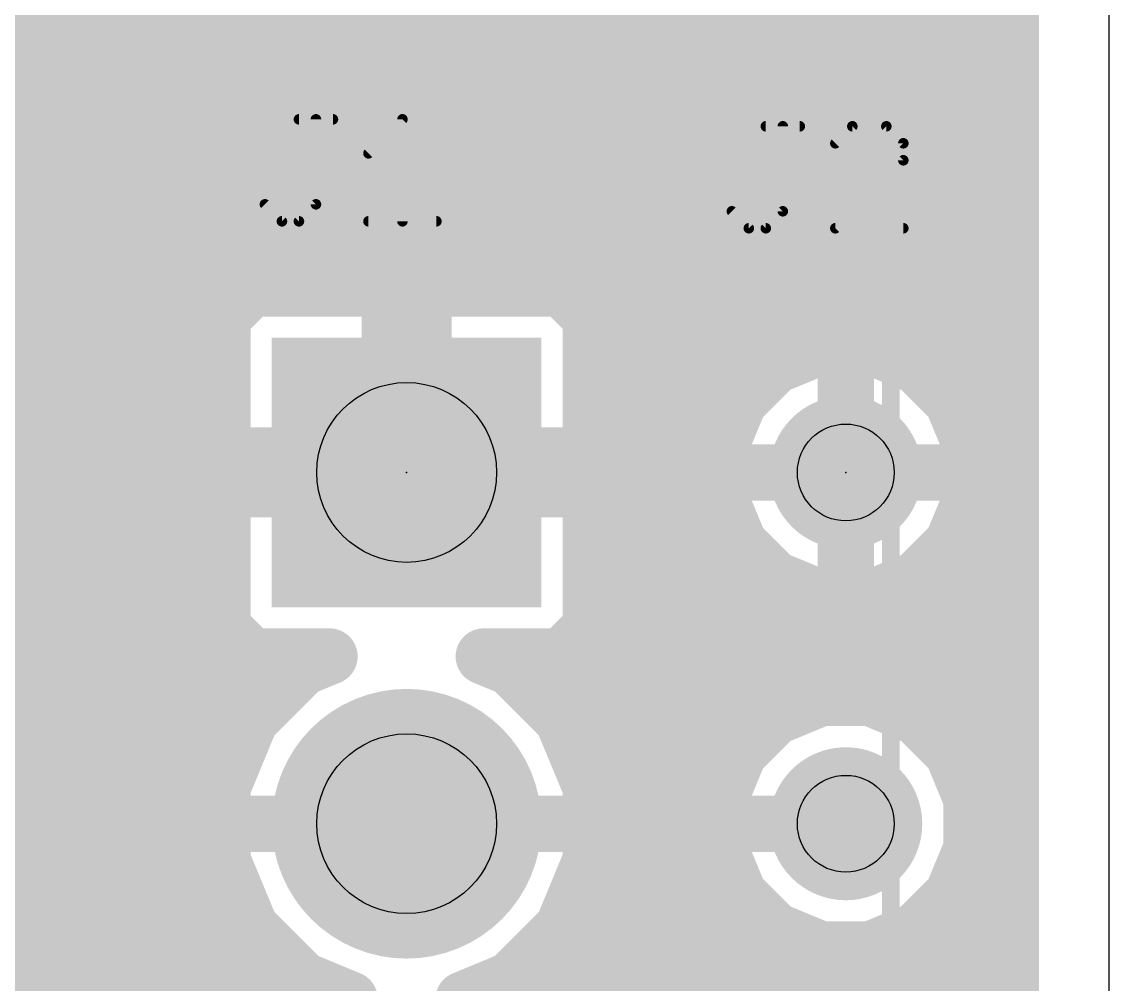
# Model space of a CAD drawing. Extents: x 0 to 1.9, y 0 to 1.15.
# Drawn here: x 1.5904 to 1.9, y 0.6043 to 0.8783 of the extents above; entities that cross this region are included whole.
import ezdxf

# ---------------------------------------------------------------- set-up
doc = ezdxf.new("R2010")
doc.units = 0
for name, color, linetype in [('1', 22, 'CONTINUOUS'), ('16', 175, 'CONTINUOUS'), ('17', 82, 'CONTINUOUS'), ('20', 7, 'CONTINUOUS'), ('21', 253, 'CONTINUOUS'), ('23', 7, 'CONTINUOUS'), ('25', 253, 'CONTINUOUS'), ('44', 253, 'CONTINUOUS')]:
    doc.layers.add(name, color=color, linetype=linetype)

# ---------------------------------------------------------------- blocks, each defined once
blk = doc.blocks.new('SQUAREP')
blk.add_solid([(-0.5, -0.5), (0.5, -0.5), (-0.5, 0.5), (0.5, 0.5)])
blk = doc.blocks.new('ROUNDP')
at = {"const_width": 0.5}
blk.add_lwpolyline([(0, -0.25, 1), (0, 0.25, 1), (0, -0.25)], format="xyb", dxfattribs=at)

msp = doc.modelspace()

# ---------------------------------------------------------------- linework, layer by layer
at = {"layer": '1', "const_width": 0.016}
for points in [[(1.872, 1.122), (1.872, 0.028)], [(1.505992, 0.88), (1.872, 0.88)], [(1.504893, 0.864), (1.872, 0.864)], [(1.409598, 0.848), (1.872, 0.848)], [(1.536097, 0.832), (1.872, 0.832)], [(1.554969, 0.816), (1.872, 0.816)], [(1.659244, 0.806386), (1.654666, 0.805159)], [(1.695204, 0.806386), (1.659244, 0.806386)], [(1.695204, 0.754796), (1.695204, 0.806386)], [(1.704795, 0.806386), (1.704795, 0.754796)], [(1.740756, 0.806386), (1.704795, 0.806386)], [(1.745334, 0.805159), (1.740756, 0.806386)], [(1.654666, 0.805159), (1.650562, 0.802789)], [(1.749438, 0.802789), (1.745334, 0.805159)], [(1.558811, 0.8), (1.647773, 0.8)], [(1.650562, 0.802789), (1.647211, 0.799438)], [(1.695204, 0.8), (1.704795, 0.8)], [(1.752789, 0.799438), (1.749438, 0.802789)], [(1.752227, 0.8), (1.872, 0.8)], [(1.647211, 0.799438), (1.644841, 0.795334)], [(1.755159, 0.795334), (1.752789, 0.799438)], [(1.644841, 0.795334), (1.643614, 0.790756)], [(1.756386, 0.790756), (1.755159, 0.795334)], [(1.643614, 0.790756), (1.643614, 0.754795)], [(1.756386, 0.754795), (1.756386, 0.790756)], [(1.813397, 0.788251), (1.806157, 0.785252)], [(1.821082, 0.789779), (1.813397, 0.788251)], [(1.824999, 0.789779), (1.821082, 0.789779)], [(1.824999, 0.750001), (1.824999, 0.789779)], [(1.825, 0.789779), (1.825, 0.750001)], [(1.828918, 0.789779), (1.825, 0.789779)], [(1.836603, 0.788251), (1.828918, 0.789779)], [(1.843843, 0.785252), (1.836603, 0.788251)], [(1.806157, 0.785252), (1.799642, 0.780899)], [(1.850358, 0.780899), (1.843843, 0.785252)], [(1.554969, 0.784), (1.643614, 0.784)], [(1.695204, 0.784), (1.704795, 0.784)], [(1.756386, 0.784), (1.804283, 0.784)], [(1.824999, 0.784), (1.825, 0.784)], [(1.845717, 0.784), (1.872, 0.784)], [(1.799642, 0.780899), (1.794101, 0.775358)], [(1.855899, 0.775358), (1.850358, 0.780899)], [(1.794101, 0.775358), (1.789748, 0.768843)], [(1.860252, 0.768843), (1.855899, 0.775358)], [(1.536098, 0.768), (1.643614, 0.768)], [(1.695204, 0.768), (1.704795, 0.768)], [(1.756386, 0.768), (1.789399, 0.768)], [(1.789748, 0.768843), (1.786749, 0.761603)], [(1.824999, 0.768), (1.825, 0.768)], [(1.863251, 0.761603), (1.860252, 0.768843)], [(1.860601, 0.768), (1.872, 0.768)], [(1.786749, 0.761603), (1.78522, 0.753918)], [(1.864779, 0.753918), (1.863251, 0.761603)], [(1.643614, 0.754795), (1.695204, 0.754795)], [(1.704795, 0.754796), (1.695204, 0.754796)], [(1.695204, 0.754795), (1.695204, 0.745204)], [(1.704796, 0.745204), (1.704796, 0.754795)], [(1.704796, 0.754795), (1.756386, 0.754795)], [(1.78522, 0.753918), (1.78522, 0.75)], [(1.864779, 0.75), (1.864779, 0.753918)], [(1.397, 0.752), (1.695204, 0.752)], [(1.704796, 0.752), (1.78522, 0.752)], [(1.824999, 0.752), (1.825, 0.752)], [(1.864779, 0.752), (1.872, 0.752)], [(1.78522, 0.75), (1.824999, 0.75)], [(1.824999, 0.749999), (1.78522, 0.749999)], [(1.78522, 0.749999), (1.78522, 0.746082)], [(1.825, 0.750001), (1.824999, 0.750001)], [(1.824999, 0.75), (1.824999, 0.749999)], [(1.824999, 0.71022), (1.824999, 0.749999)], [(1.824999, 0.749999), (1.825, 0.749999)], [(1.825, 0.749999), (1.825, 0.71022)], [(1.825001, 0.749999), (1.825001, 0.75)], [(1.825001, 0.75), (1.864779, 0.75)], [(1.864779, 0.749999), (1.825001, 0.749999)], [(1.864779, 0.746082), (1.864779, 0.749999)], [(1.695204, 0.745204), (1.643614, 0.745204)], [(1.643614, 0.745204), (1.643614, 0.709244)], [(1.756386, 0.745204), (1.704796, 0.745204)], [(1.756386, 0.709244), (1.756386, 0.745204)], [(1.78522, 0.746082), (1.786749, 0.738397)], [(1.863251, 0.738397), (1.864779, 0.746082)], [(1.786749, 0.738397), (1.789748, 0.731157)], [(1.860252, 0.731157), (1.863251, 0.738397)], [(1.397, 0.736), (1.643614, 0.736)], [(1.756386, 0.736), (1.787742, 0.736)], [(1.824999, 0.736), (1.825, 0.736)], [(1.862258, 0.736), (1.872, 0.736)], [(1.789748, 0.731157), (1.794101, 0.724642)], [(1.855899, 0.724642), (1.860252, 0.731157)], [(1.794101, 0.724642), (1.799642, 0.719101)], [(1.850358, 0.719101), (1.855899, 0.724642)], [(1.397, 0.72), (1.643614, 0.72)], [(1.756386, 0.72), (1.798743, 0.72)], [(1.824999, 0.72), (1.825, 0.72)], [(1.851257, 0.72), (1.872, 0.72)], [(1.799642, 0.719101), (1.806157, 0.714748)], [(1.843843, 0.714748), (1.850358, 0.719101)], [(1.806157, 0.714748), (1.813397, 0.711749)], [(1.836603, 0.711749), (1.843843, 0.714748)], [(1.813397, 0.711749), (1.821082, 0.71022)], [(1.821082, 0.71022), (1.824999, 0.71022)], [(1.825, 0.71022), (1.828918, 0.71022)], [(1.828918, 0.71022), (1.836603, 0.711749)], [(1.643614, 0.709244), (1.644841, 0.704666)], [(1.755159, 0.704666), (1.756386, 0.709244)], [(1.397, 0.704), (1.645225, 0.704)], [(1.644841, 0.704666), (1.647211, 0.700562)], [(1.752789, 0.700562), (1.755159, 0.704666)], [(1.754774, 0.704), (1.872, 0.704)], [(1.647211, 0.700562), (1.650562, 0.697211)], [(1.749438, 0.697211), (1.752789, 0.700562)], [(1.650562, 0.697211), (1.654666, 0.694841)], [(1.654666, 0.694841), (1.659244, 0.693614)], [(1.740756, 0.693614), (1.745334, 0.694841)], [(1.745334, 0.694841), (1.749438, 0.697211)], [(1.66953, 0.693614), (1.655589, 0.679674)], [(1.659244, 0.693614), (1.66953, 0.693614)], [(1.74441, 0.679674), (1.73047, 0.693614)], [(1.73047, 0.693614), (1.740756, 0.693614)], [(1.472316, 0.688), (1.663915, 0.688)], [(1.736085, 0.688), (1.872, 0.688)], [(1.817883, 0.685779), (1.804733, 0.680332)], [(1.832117, 0.685779), (1.817883, 0.685779)], [(1.845267, 0.680332), (1.832117, 0.685779)], [(1.655589, 0.679674), (1.647614, 0.66042)], [(1.752386, 0.66042), (1.74441, 0.679674)], [(1.804733, 0.680332), (1.794668, 0.670267)], [(1.855332, 0.670267), (1.845267, 0.680332)], [(1.482662, 0.672), (1.652411, 0.672)], [(1.747589, 0.672), (1.7964, 0.672)], [(1.794668, 0.670267), (1.78922, 0.657117)], [(1.8536, 0.672), (1.872, 0.672)], [(1.860779, 0.657117), (1.855332, 0.670267)], [(1.647614, 0.66042), (1.647614, 0.63958)], [(1.752386, 0.63958), (1.752386, 0.66042)], [(1.483811, 0.656), (1.647614, 0.656)], [(1.752386, 0.656), (1.78922, 0.656)], [(1.78922, 0.657117), (1.78922, 0.642883)], [(1.860779, 0.642883), (1.860779, 0.657117)], [(1.860779, 0.656), (1.872, 0.656)], [(1.78922, 0.642883), (1.794668, 0.629733)], [(1.855332, 0.629733), (1.860779, 0.642883)], [(1.475316, 0.64), (1.647614, 0.64)], [(1.647614, 0.63958), (1.655589, 0.620326)], [(1.74441, 0.620326), (1.752386, 0.63958)], [(1.752386, 0.64), (1.790414, 0.64)], [(1.859585, 0.64), (1.872, 0.64)], [(1.794668, 0.629733), (1.804733, 0.619668)], [(1.845267, 0.619668), (1.855332, 0.629733)], [(1.488319, 0.624), (1.654067, 0.624)], [(1.745932, 0.624), (1.8004, 0.624)], [(1.8496, 0.624), (1.872, 0.624)], [(1.655589, 0.620326), (1.670326, 0.605589)], [(1.729674, 0.605589), (1.74441, 0.620326)], [(1.804733, 0.619668), (1.817883, 0.61422)], [(1.832117, 0.61422), (1.845267, 0.619668)], [(1.817883, 0.61422), (1.832117, 0.61422)], [(1.493527, 0.608), (1.667915, 0.608)], [(1.670326, 0.605589), (1.68382, 0.6)], [(1.71618, 0.6), (1.729674, 0.605589)], [(1.732085, 0.608), (1.872, 0.608)], [(1.68382, 0.6), (1.670326, 0.59441)], [(1.729674, 0.59441), (1.71618, 0.6)]]:
    msp.add_lwpolyline(points, dxfattribs=at)
at = {"layer": '1', "const_width": 0.008}
for points in [[(1.872, 0.876, 1), (1.872, 0.884)], [(1.872, 0.86, 1), (1.872, 0.868)], [(1.872, 0.844, 1), (1.872, 0.852)], [(1.872, 0.828, 1), (1.872, 0.836)], [(1.872, 0.812, 1), (1.872, 0.82)], [(1.659244, 0.810386, 1), (1.659244, 0.802386)], [(1.66028, 0.802522, 1), (1.658209, 0.810249)], [(1.699204, 0.806386, 1), (1.691204, 0.806386)], [(1.695204, 0.802386, 1), (1.695204, 0.810386)], [(1.708795, 0.806386, 1), (1.700795, 0.806386)], [(1.704795, 0.810386, 1), (1.704795, 0.802386)], [(1.741791, 0.810249, 1), (1.73972, 0.802522)], [(1.740756, 0.802386, 1), (1.740756, 0.810386)], [(1.653631, 0.809023, 1), (1.655702, 0.801295)], [(1.656666, 0.801695, 1), (1.652666, 0.808623)], [(1.747334, 0.808623, 1), (1.743334, 0.801695)], [(1.744298, 0.801295, 1), (1.746369, 0.809023)], [(1.648562, 0.806253, 1), (1.652562, 0.799325)], [(1.65339, 0.799961, 1), (1.647733, 0.805618)], [(1.647773, 0.796, 1), (1.647773, 0.804)], [(1.695204, 0.804, 1), (1.695204, 0.796)], [(1.704795, 0.796, 1), (1.704795, 0.804)], [(1.752266, 0.805618, 1), (1.74661, 0.799961)], [(1.747438, 0.799325, 1), (1.751438, 0.806253)], [(1.752227, 0.804, 1), (1.752227, 0.796)], [(1.872, 0.796, 1), (1.872, 0.804)], [(1.644382, 0.802266, 1), (1.650039, 0.79661)], [(1.650675, 0.797438, 1), (1.643746, 0.801438)], [(1.756253, 0.801438, 1), (1.749325, 0.797438)], [(1.749961, 0.79661, 1), (1.755618, 0.802266)], [(1.648705, 0.794298, 1), (1.640977, 0.796369)], [(1.759023, 0.796369, 1), (1.751295, 0.794298)], [(1.647614, 0.790756, 1), (1.639614, 0.790756)], [(1.641377, 0.797334, 1), (1.648305, 0.793334)], [(1.751695, 0.793334, 1), (1.758623, 0.797334)], [(1.760386, 0.790756, 1), (1.752386, 0.790756)], [(1.63975, 0.791791, 1), (1.647478, 0.78972)], [(1.752522, 0.78972, 1), (1.760249, 0.791791)], [(1.812616, 0.792174, 1), (1.814177, 0.784328)], [(1.814927, 0.784555, 1), (1.811866, 0.791946)], [(1.821082, 0.793779, 1), (1.821082, 0.785779)], [(1.821862, 0.785856, 1), (1.820302, 0.793703)], [(1.828999, 0.789779, 1), (1.820999, 0.789779)], [(1.829, 0.789779, 1), (1.821, 0.789779)], [(1.825, 0.793779, 1), (1.825, 0.785779)], [(1.829698, 0.793703, 1), (1.828138, 0.785856)], [(1.824999, 0.785779, 1), (1.824999, 0.793779)], [(1.828918, 0.785779, 1), (1.828918, 0.793779)], [(1.838134, 0.791946, 1), (1.835072, 0.784555)], [(1.835823, 0.784328, 1), (1.837384, 0.792174)], [(1.804627, 0.788948, 1), (1.807688, 0.781557)], [(1.80838, 0.781926, 1), (1.803935, 0.788578)], [(1.846065, 0.788578, 1), (1.84162, 0.781926)], [(1.842312, 0.781557, 1), (1.845373, 0.788948)], [(1.643614, 0.78, 1), (1.643614, 0.788)], [(1.695204, 0.788, 1), (1.695204, 0.78)], [(1.704795, 0.78, 1), (1.704795, 0.788)], [(1.756386, 0.788, 1), (1.756386, 0.78)], [(1.804283, 0.78, 1), (1.804283, 0.788)], [(1.824999, 0.788, 1), (1.824999, 0.78)], [(1.825, 0.78, 1), (1.825, 0.788)], [(1.845717, 0.788, 1), (1.845717, 0.78)], [(1.872, 0.78, 1), (1.872, 0.788)], [(1.79742, 0.784224, 1), (1.801864, 0.777573)], [(1.80247, 0.77807, 1), (1.796814, 0.783727)], [(1.853186, 0.783727, 1), (1.847529, 0.77807)], [(1.848136, 0.777573, 1), (1.85258, 0.784224)], [(1.797427, 0.773136, 1), (1.790775, 0.77758)], [(1.859224, 0.77758, 1), (1.852573, 0.773136)], [(1.791273, 0.778186, 1), (1.79693, 0.772529)], [(1.85307, 0.772529, 1), (1.858727, 0.778186)], [(1.643614, 0.764, 1), (1.643614, 0.772)], [(1.695204, 0.772, 1), (1.695204, 0.764)], [(1.704795, 0.764, 1), (1.704795, 0.772)], [(1.756386, 0.772, 1), (1.756386, 0.764)], [(1.786422, 0.771065, 1), (1.793074, 0.76662)], [(1.793443, 0.767312, 1), (1.786052, 0.770373)], [(1.789399, 0.764, 1), (1.789399, 0.772)], [(1.824999, 0.772, 1), (1.824999, 0.764)], [(1.825, 0.764, 1), (1.825, 0.772)], [(1.863948, 0.770373, 1), (1.856557, 0.767312)], [(1.860601, 0.772, 1), (1.860601, 0.764)], [(1.856926, 0.76662, 1), (1.863578, 0.771065)], [(1.872, 0.764, 1), (1.872, 0.772)], [(1.790672, 0.760823, 1), (1.782826, 0.762384)], [(1.867174, 0.762384, 1), (1.859328, 0.760823)], [(1.783054, 0.763134, 1), (1.790445, 0.760072)], [(1.859555, 0.760072, 1), (1.866946, 0.763134)], [(1.643614, 0.758795, 1), (1.643614, 0.750795)], [(1.695204, 0.758796, 1), (1.695204, 0.750796)], [(1.699204, 0.754795, 1), (1.691204, 0.754795)], [(1.695204, 0.750795, 1), (1.695204, 0.758795)], [(1.708796, 0.754795, 1), (1.700796, 0.754795)], [(1.704796, 0.758795, 1), (1.704796, 0.750795)], [(1.704795, 0.750796, 1), (1.704795, 0.758796)], [(1.756386, 0.750795, 1), (1.756386, 0.758795)], [(1.78922, 0.753918, 1), (1.78122, 0.753918)], [(1.868779, 0.753918, 1), (1.860779, 0.753918)], [(1.639614, 0.754795, 1), (1.647614, 0.754795)], [(1.691204, 0.754796, 1), (1.699204, 0.754796)], [(1.695204, 0.748, 1), (1.695204, 0.756)], [(1.700795, 0.754796, 1), (1.708795, 0.754796)], [(1.704796, 0.756, 1), (1.704796, 0.748)], [(1.752386, 0.754795, 1), (1.760386, 0.754795)], [(1.781297, 0.754698, 1), (1.789144, 0.753138)], [(1.78522, 0.748, 1), (1.78522, 0.756)], [(1.824999, 0.756, 1), (1.824999, 0.748)], [(1.825, 0.748, 1), (1.825, 0.756)], [(1.864779, 0.756, 1), (1.864779, 0.748)], [(1.860856, 0.753138, 1), (1.868703, 0.754698)], [(1.872, 0.748, 1), (1.872, 0.756)], [(1.78522, 0.754, 1), (1.78522, 0.746)], [(1.78522, 0.753999, 1), (1.78522, 0.745999)], [(1.78922, 0.749999, 1), (1.78122, 0.749999)], [(1.824999, 0.754001, 1), (1.824999, 0.746001)], [(1.828999, 0.75, 1), (1.820999, 0.75)], [(1.828999, 0.749999, 1), (1.820999, 0.749999)], [(1.824999, 0.753999, 1), (1.824999, 0.745999)], [(1.829, 0.749999, 1), (1.821, 0.749999)], [(1.829001, 0.75, 1), (1.821001, 0.75)], [(1.825001, 0.754, 1), (1.825001, 0.746)], [(1.825001, 0.753999, 1), (1.825001, 0.745999)], [(1.824999, 0.746, 1), (1.824999, 0.754)], [(1.824999, 0.745999, 1), (1.824999, 0.753999)], [(1.825, 0.746001, 1), (1.825, 0.754001)], [(1.825, 0.745999, 1), (1.825, 0.753999)], [(1.868779, 0.749999, 1), (1.860779, 0.749999)], [(1.864779, 0.746, 1), (1.864779, 0.754)], [(1.864779, 0.745999, 1), (1.864779, 0.753999)], [(1.643614, 0.749204, 1), (1.643614, 0.741204)], [(1.647614, 0.745204, 1), (1.639614, 0.745204)], [(1.695204, 0.741204, 1), (1.695204, 0.749204)], [(1.704796, 0.749204, 1), (1.704796, 0.741204)], [(1.760386, 0.745204, 1), (1.752386, 0.745204)], [(1.756386, 0.741204, 1), (1.756386, 0.749204)], [(1.789144, 0.746862, 1), (1.781297, 0.745302)], [(1.78122, 0.75, 1), (1.78922, 0.75)], [(1.820999, 0.750001, 1), (1.828999, 0.750001)], [(1.820999, 0.749999, 1), (1.828999, 0.749999)], [(1.821, 0.750001, 1), (1.829, 0.750001)], [(1.821001, 0.749999, 1), (1.829001, 0.749999)], [(1.860779, 0.75, 1), (1.868779, 0.75)], [(1.868703, 0.745302, 1), (1.860856, 0.746862)], [(1.691204, 0.745204, 1), (1.699204, 0.745204)], [(1.700796, 0.745204, 1), (1.708796, 0.745204)], [(1.78122, 0.746082, 1), (1.78922, 0.746082)], [(1.860779, 0.746082, 1), (1.868779, 0.746082)], [(1.790445, 0.739927, 1), (1.783054, 0.736866)], [(1.866946, 0.736866, 1), (1.859555, 0.739927)], [(1.643614, 0.732, 1), (1.643614, 0.74)], [(1.756386, 0.74, 1), (1.756386, 0.732)], [(1.782826, 0.737616, 1), (1.790672, 0.739177)], [(1.787742, 0.732, 1), (1.787742, 0.74)], [(1.824999, 0.74, 1), (1.824999, 0.732)], [(1.825, 0.732, 1), (1.825, 0.74)], [(1.862258, 0.74, 1), (1.862258, 0.732)], [(1.859328, 0.739177, 1), (1.867174, 0.737616)], [(1.872, 0.732, 1), (1.872, 0.74)], [(1.793074, 0.73338, 1), (1.786422, 0.728935)], [(1.863578, 0.728935, 1), (1.856926, 0.73338)], [(1.786052, 0.729627, 1), (1.793443, 0.732688)], [(1.856557, 0.732688, 1), (1.863948, 0.729627)], [(1.79693, 0.72747, 1), (1.791273, 0.721814)], [(1.790775, 0.72242, 1), (1.797427, 0.726864)], [(1.852573, 0.726864, 1), (1.859224, 0.72242)], [(1.858727, 0.721814, 1), (1.85307, 0.72747)], [(1.643614, 0.716, 1), (1.643614, 0.724)], [(1.756386, 0.724, 1), (1.756386, 0.716)], [(1.798743, 0.716, 1), (1.798743, 0.724)], [(1.824999, 0.724, 1), (1.824999, 0.716)], [(1.825, 0.716, 1), (1.825, 0.724)], [(1.851257, 0.724, 1), (1.851257, 0.716)], [(1.872, 0.716, 1), (1.872, 0.724)], [(1.801864, 0.722427, 1), (1.79742, 0.715775)], [(1.796814, 0.716273, 1), (1.80247, 0.72193)], [(1.847529, 0.72193, 1), (1.853186, 0.716273)], [(1.85258, 0.715775, 1), (1.848136, 0.722427)], [(1.807688, 0.718443, 1), (1.804627, 0.711052)], [(1.803935, 0.711422, 1), (1.80838, 0.718074)], [(1.84162, 0.718074, 1), (1.846065, 0.711422)], [(1.845373, 0.711052, 1), (1.842312, 0.718443)], [(1.814177, 0.715672, 1), (1.812616, 0.707826)], [(1.811866, 0.708054, 1), (1.814927, 0.715445)], [(1.821082, 0.71422, 1), (1.821082, 0.70622)], [(1.825, 0.71422, 1), (1.825, 0.70622)], [(1.824999, 0.70622, 1), (1.824999, 0.71422)], [(1.828918, 0.70622, 1), (1.828918, 0.71422)], [(1.835072, 0.715445, 1), (1.838134, 0.708054)], [(1.837384, 0.707826, 1), (1.835823, 0.715672)], [(1.647478, 0.71028, 1), (1.63975, 0.708209)], [(1.760249, 0.708209, 1), (1.752522, 0.71028)], [(1.820302, 0.706297, 1), (1.821862, 0.714144)], [(1.828138, 0.714144, 1), (1.829698, 0.706297)], [(1.639614, 0.709244, 1), (1.647614, 0.709244)], [(1.648305, 0.706666, 1), (1.641377, 0.702666)], [(1.645225, 0.7, 1), (1.645225, 0.708)], [(1.754774, 0.708, 1), (1.754774, 0.7)], [(1.758623, 0.702666, 1), (1.751695, 0.706666)], [(1.752386, 0.709244, 1), (1.760386, 0.709244)], [(1.820999, 0.71022, 1), (1.828999, 0.71022)], [(1.821, 0.71022, 1), (1.829, 0.71022)], [(1.872, 0.7, 1), (1.872, 0.708)], [(1.640977, 0.703631, 1), (1.648705, 0.705702)], [(1.751295, 0.705702, 1), (1.759023, 0.703631)], [(1.650039, 0.70339, 1), (1.644382, 0.697733)], [(1.643746, 0.698562, 1), (1.650675, 0.702562)], [(1.749325, 0.702562, 1), (1.756253, 0.698562)], [(1.755618, 0.697733, 1), (1.749961, 0.70339)], [(1.652562, 0.700675, 1), (1.648562, 0.693746)], [(1.647733, 0.694382, 1), (1.65339, 0.700039)], [(1.655702, 0.698705, 1), (1.653631, 0.690977)], [(1.746369, 0.690977, 1), (1.744298, 0.698705)], [(1.74661, 0.700039, 1), (1.752266, 0.694382)], [(1.751438, 0.693746, 1), (1.747438, 0.700675)], [(1.652666, 0.691377, 1), (1.656666, 0.698305)], [(1.659244, 0.697614, 1), (1.659244, 0.689614)], [(1.658209, 0.68975, 1), (1.66028, 0.697478)], [(1.672358, 0.690786, 1), (1.666701, 0.696443)], [(1.66953, 0.689614, 1), (1.66953, 0.697614)], [(1.733299, 0.696443, 1), (1.727642, 0.690786)], [(1.73047, 0.697614, 1), (1.73047, 0.689614)], [(1.73972, 0.697478, 1), (1.741791, 0.68975)], [(1.740756, 0.689614, 1), (1.740756, 0.697614)], [(1.743334, 0.698305, 1), (1.747334, 0.691377)], [(1.663915, 0.684, 1), (1.663915, 0.692)], [(1.736085, 0.692, 1), (1.736085, 0.684)], [(1.817883, 0.689779, 1), (1.817883, 0.681779)], [(1.819414, 0.682084, 1), (1.816352, 0.689475)], [(1.833648, 0.689475, 1), (1.830586, 0.682084)], [(1.832117, 0.681779, 1), (1.832117, 0.689779)], [(1.872, 0.684, 1), (1.872, 0.692)], [(1.659285, 0.678143, 1), (1.651894, 0.681205)], [(1.748106, 0.681205, 1), (1.740715, 0.678143)], [(1.803202, 0.684028, 1), (1.806263, 0.676637)], [(1.807561, 0.677504, 1), (1.801904, 0.683161)], [(1.848096, 0.683161, 1), (1.842439, 0.677504)], [(1.843737, 0.676637, 1), (1.846798, 0.684028)], [(1.652761, 0.682503, 1), (1.658418, 0.676846)], [(1.741582, 0.676846, 1), (1.747239, 0.682503)], [(1.652411, 0.668, 1), (1.652411, 0.676)], [(1.747589, 0.676, 1), (1.747589, 0.668)], [(1.798363, 0.668737, 1), (1.790972, 0.671798)], [(1.7964, 0.668, 1), (1.7964, 0.676)], [(1.8536, 0.676, 1), (1.8536, 0.668)], [(1.859028, 0.671798, 1), (1.851637, 0.668737)], [(1.872, 0.668, 1), (1.872, 0.676)], [(1.791839, 0.673096, 1), (1.797496, 0.667439)], [(1.852504, 0.667439, 1), (1.858161, 0.673096)], [(1.651614, 0.66042, 1), (1.643614, 0.66042)], [(1.643919, 0.661951, 1), (1.65131, 0.658889)], [(1.756386, 0.66042, 1), (1.748386, 0.66042)], [(1.74869, 0.658889, 1), (1.756081, 0.661951)], [(1.647614, 0.652, 1), (1.647614, 0.66)], [(1.752386, 0.66, 1), (1.752386, 0.652)], [(1.79322, 0.657117, 1), (1.78522, 0.657117)], [(1.785525, 0.658648, 1), (1.792916, 0.655586)], [(1.78922, 0.652, 1), (1.78922, 0.66)], [(1.864779, 0.657117, 1), (1.856779, 0.657117)], [(1.860779, 0.66, 1), (1.860779, 0.652)], [(1.857084, 0.655586, 1), (1.864475, 0.658648)], [(1.872, 0.652, 1), (1.872, 0.66)], [(1.792916, 0.644414, 1), (1.785525, 0.641352)], [(1.864475, 0.641352, 1), (1.857084, 0.644414)], [(1.65131, 0.64111, 1), (1.643919, 0.638049)], [(1.647614, 0.636, 1), (1.647614, 0.644)], [(1.752386, 0.644, 1), (1.752386, 0.636)], [(1.756081, 0.638049, 1), (1.74869, 0.64111)], [(1.790414, 0.636, 1), (1.790414, 0.644)], [(1.859585, 0.644, 1), (1.859585, 0.636)], [(1.872, 0.636, 1), (1.872, 0.644)], [(1.78522, 0.642883, 1), (1.79322, 0.642883)], [(1.856779, 0.642883, 1), (1.864779, 0.642883)], [(1.643614, 0.63958, 1), (1.651614, 0.63958)], [(1.748386, 0.63958, 1), (1.756386, 0.63958)], [(1.797496, 0.632561, 1), (1.791839, 0.626904)], [(1.858161, 0.626904, 1), (1.852504, 0.632561)], [(1.790972, 0.628202, 1), (1.798363, 0.631263)], [(1.851637, 0.631263, 1), (1.859028, 0.628202)], [(1.654067, 0.62, 1), (1.654067, 0.628)], [(1.745932, 0.628, 1), (1.745932, 0.62)], [(1.8004, 0.62, 1), (1.8004, 0.628)], [(1.8496, 0.628, 1), (1.8496, 0.62)], [(1.872, 0.62, 1), (1.872, 0.628)], [(1.658418, 0.623154, 1), (1.652761, 0.617497)], [(1.651894, 0.618795, 1), (1.659285, 0.621857)], [(1.740715, 0.621857, 1), (1.748106, 0.618795)], [(1.747239, 0.617497, 1), (1.741582, 0.623154)], [(1.806263, 0.623363, 1), (1.803202, 0.615972)], [(1.801904, 0.616839, 1), (1.807561, 0.622496)], [(1.842439, 0.622496, 1), (1.848096, 0.616839)], [(1.846798, 0.615972, 1), (1.843737, 0.623363)], [(1.817883, 0.61822, 1), (1.817883, 0.61022)], [(1.832117, 0.61022, 1), (1.832117, 0.61822)], [(1.816352, 0.610525, 1), (1.819414, 0.617916)], [(1.830586, 0.617916, 1), (1.833648, 0.610525)], [(1.671857, 0.609285, 1), (1.668795, 0.601894)], [(1.667915, 0.604, 1), (1.667915, 0.612)], [(1.732085, 0.612, 1), (1.732085, 0.604)], [(1.731205, 0.601894, 1), (1.728143, 0.609285)], [(1.872, 0.604, 1), (1.872, 0.612)], [(1.667497, 0.602761, 1), (1.673154, 0.608418)], [(1.726846, 0.608418, 1), (1.732503, 0.602761)], [(1.685351, 0.596304, 1), (1.682289, 0.603695)], [(1.682289, 0.596304, 1), (1.685351, 0.603695)], [(1.71771, 0.603695, 1), (1.714649, 0.596304)], [(1.714649, 0.603695, 1), (1.71771, 0.596304)]]:
    msp.add_lwpolyline(points, format="xyb", dxfattribs=at)
at = {"layer": '16', "const_width": 0.016}
for points in [[(1.872, 1.122), (1.872, 0.028)], [(1.622, 0.709113), (1.622, 0.909113)], [(1.6, 0.9), (1.6, 0.7)], [(1.622, 0.88), (1.872, 0.88)], [(1.622, 0.864), (1.872, 0.864)], [(1.622, 0.848), (1.872, 0.848)], [(1.622, 0.832), (1.872, 0.832)], [(1.622, 0.816), (1.872, 0.816)], [(1.622, 0.8), (1.653429, 0.8)], [(1.655815, 0.802386), (1.647614, 0.794185)], [(1.744185, 0.802386), (1.655815, 0.802386)], [(1.752386, 0.794185), (1.744185, 0.802386)], [(1.74657, 0.8), (1.872, 0.8)], [(1.647614, 0.794185), (1.647614, 0.705815)], [(1.752386, 0.705815), (1.752386, 0.794185)], [(1.817883, 0.785779), (1.804733, 0.780332)], [(1.832117, 0.785779), (1.817883, 0.785779)], [(1.845267, 0.780332), (1.832117, 0.785779)], [(1.622, 0.784), (1.647614, 0.784)], [(1.752386, 0.784), (1.813587, 0.784)], [(1.836413, 0.784), (1.872, 0.784)], [(1.804733, 0.780332), (1.794668, 0.770267)], [(1.855332, 0.770267), (1.845267, 0.780332)], [(1.794668, 0.770267), (1.78922, 0.757117)], [(1.860779, 0.757117), (1.855332, 0.770267)], [(1.622, 0.768), (1.647614, 0.768)], [(1.752386, 0.768), (1.793728, 0.768)], [(1.856272, 0.768), (1.872, 0.768)], [(1.78922, 0.757117), (1.78922, 0.742883)], [(1.860779, 0.742883), (1.860779, 0.757117)], [(1.622, 0.752), (1.647614, 0.752)], [(1.752386, 0.752), (1.78922, 0.752)], [(1.860779, 0.752), (1.872, 0.752)], [(1.78922, 0.742883), (1.794668, 0.729733)], [(1.855332, 0.729733), (1.860779, 0.742883)], [(1.622, 0.736), (1.647614, 0.736)], [(1.752386, 0.736), (1.792071, 0.736)], [(1.857928, 0.736), (1.872, 0.736)], [(1.794668, 0.729733), (1.804733, 0.719668)], [(1.845267, 0.719668), (1.855332, 0.729733)], [(1.622, 0.72), (1.647614, 0.72)], [(1.752386, 0.72), (1.8044, 0.72)], [(1.804733, 0.719668), (1.817883, 0.71422)], [(1.832117, 0.71422), (1.845267, 0.719668)], [(1.8456, 0.72), (1.872, 0.72)], [(1.817883, 0.71422), (1.832117, 0.71422)], [(1.654374, 0.676739), (1.622, 0.709113)], [(1.627113, 0.704), (1.649429, 0.704)], [(1.647614, 0.705815), (1.655815, 0.697614)], [(1.744185, 0.697614), (1.752386, 0.705815)], [(1.750571, 0.704), (1.872, 0.704)], [(1.6, 0.7), (1.65, 0.65)], [(1.655815, 0.697614), (1.67806, 0.697614)], [(1.67806, 0.697614), (1.670326, 0.69441)], [(1.729674, 0.69441), (1.721939, 0.697614)], [(1.721939, 0.697614), (1.744185, 0.697614)], [(1.670326, 0.69441), (1.655589, 0.679674)], [(1.74441, 0.679674), (1.729674, 0.69441)], [(1.578, 0.690887), (1.628, 0.640887)], [(1.643113, 0.688), (1.663915, 0.688)], [(1.736085, 0.688), (1.872, 0.688)], [(1.817883, 0.685779), (1.804733, 0.680332)], [(1.832117, 0.685779), (1.817883, 0.685779)], [(1.845267, 0.680332), (1.832117, 0.685779)], [(1.655589, 0.679674), (1.654374, 0.676739)], [(1.747589, 0.672), (1.74441, 0.679674)], [(1.804733, 0.680332), (1.7964, 0.672)], [(1.855332, 0.670267), (1.845267, 0.680332)], [(1.069816, 0.672), (1.596887, 0.672)], [(1.7964, 0.672), (1.747589, 0.672)], [(1.747589, 0.672), (1.7964, 0.672)], [(1.8536, 0.672), (1.872, 0.672)], [(1.860779, 0.657117), (1.855332, 0.670267)], [(0.533811, 0.656), (1.612887, 0.656)], [(1.860779, 0.642883), (1.860779, 0.657117)], [(1.860779, 0.656), (1.872, 0.656)], [(1.65, 0.65), (1.7, 0.65)], [(1.7, 0.65), (1.825, 0.65)], [(1.855332, 0.629733), (1.860779, 0.642883)], [(1.073781, 0.64), (1.628887, 0.64)], [(1.628, 0.640887), (1.640887, 0.628)], [(1.859585, 0.64), (1.872, 0.64)], [(1.845267, 0.619668), (1.855332, 0.629733)], [(1.640887, 0.628), (1.652411, 0.628)], [(1.652411, 0.628), (1.655589, 0.620326)], [(1.74441, 0.620326), (1.747589, 0.628)], [(1.747589, 0.628), (1.7964, 0.628)], [(1.7964, 0.628), (1.804733, 0.619668)], [(1.106461, 0.624), (1.654067, 0.624)], [(1.745932, 0.624), (1.8004, 0.624)], [(1.8496, 0.624), (1.872, 0.624)], [(1.655589, 0.620326), (1.670326, 0.605589)], [(1.729674, 0.605589), (1.74441, 0.620326)], [(1.804733, 0.619668), (1.817883, 0.61422)], [(1.832117, 0.61422), (1.845267, 0.619668)], [(1.817883, 0.61422), (1.832117, 0.61422)], [(1.122461, 0.608), (1.667915, 0.608)], [(1.670326, 0.605589), (1.68382, 0.6)], [(1.71618, 0.6), (1.729674, 0.605589)], [(1.732085, 0.608), (1.872, 0.608)], [(1.68382, 0.6), (1.670326, 0.59441)], [(1.729674, 0.59441), (1.71618, 0.6)]]:
    msp.add_lwpolyline(points, dxfattribs=at)
at = {"layer": '16', "const_width": 0.008}
for points in [[(1.622, 0.884, 1), (1.622, 0.876)], [(1.872, 0.876, 1), (1.872, 0.884)], [(1.622, 0.868, 1), (1.622, 0.86)], [(1.872, 0.86, 1), (1.872, 0.868)], [(1.622, 0.852, 1), (1.622, 0.844)], [(1.872, 0.844, 1), (1.872, 0.852)], [(1.622, 0.836, 1), (1.622, 0.828)], [(1.872, 0.828, 1), (1.872, 0.836)], [(1.622, 0.82, 1), (1.622, 0.812)], [(1.872, 0.812, 1), (1.872, 0.82)], [(1.622, 0.804, 1), (1.622, 0.796)], [(1.655815, 0.806386, 1), (1.655815, 0.798386)], [(1.658644, 0.799557, 1), (1.652987, 0.805214)], [(1.653429, 0.796, 1), (1.653429, 0.804)], [(1.747013, 0.805214, 1), (1.741356, 0.799557)], [(1.74657, 0.804, 1), (1.74657, 0.796)], [(1.744185, 0.798386, 1), (1.744185, 0.806386)], [(1.872, 0.796, 1), (1.872, 0.804)], [(1.651614, 0.794185, 1), (1.643614, 0.794185)], [(1.756386, 0.794185, 1), (1.748386, 0.794185)], [(1.644786, 0.797013, 1), (1.650443, 0.791356)], [(1.749557, 0.791356, 1), (1.755214, 0.797013)], [(1.817883, 0.789779, 1), (1.817883, 0.781779)], [(1.819414, 0.782084, 1), (1.816352, 0.789475)], [(1.833648, 0.789475, 1), (1.830586, 0.782084)], [(1.832117, 0.781779, 1), (1.832117, 0.789779)], [(1.622, 0.788, 1), (1.622, 0.78)], [(1.647614, 0.78, 1), (1.647614, 0.788)], [(1.752386, 0.788, 1), (1.752386, 0.78)], [(1.813587, 0.78, 1), (1.813587, 0.788)], [(1.836413, 0.788, 1), (1.836413, 0.78)], [(1.872, 0.78, 1), (1.872, 0.788)], [(1.803202, 0.784028, 1), (1.806263, 0.776637)], [(1.807561, 0.777504, 1), (1.801904, 0.783161)], [(1.848096, 0.783161, 1), (1.842439, 0.777504)], [(1.843737, 0.776637, 1), (1.846798, 0.784028)], [(1.791839, 0.773096, 1), (1.797496, 0.767439)], [(1.798363, 0.768737, 1), (1.790972, 0.771798)], [(1.859028, 0.771798, 1), (1.851637, 0.768737)], [(1.852504, 0.767439, 1), (1.858161, 0.773096)], [(1.622, 0.772, 1), (1.622, 0.764)], [(1.647614, 0.764, 1), (1.647614, 0.772)], [(1.752386, 0.772, 1), (1.752386, 0.764)], [(1.793728, 0.764, 1), (1.793728, 0.772)], [(1.856272, 0.772, 1), (1.856272, 0.764)], [(1.872, 0.764, 1), (1.872, 0.772)], [(1.79322, 0.757117, 1), (1.78522, 0.757117)], [(1.864779, 0.757117, 1), (1.856779, 0.757117)], [(1.785525, 0.758648, 1), (1.792916, 0.755586)], [(1.857084, 0.755586, 1), (1.864475, 0.758648)], [(1.622, 0.756, 1), (1.622, 0.748)], [(1.647614, 0.748, 1), (1.647614, 0.756)], [(1.752386, 0.756, 1), (1.752386, 0.748)], [(1.78922, 0.748, 1), (1.78922, 0.756)], [(1.860779, 0.756, 1), (1.860779, 0.748)], [(1.872, 0.748, 1), (1.872, 0.756)], [(1.792916, 0.744414, 1), (1.785525, 0.741352)], [(1.864475, 0.741352, 1), (1.857084, 0.744414)], [(1.78522, 0.742883, 1), (1.79322, 0.742883)], [(1.856779, 0.742883, 1), (1.864779, 0.742883)], [(1.622, 0.74, 1), (1.622, 0.732)], [(1.647614, 0.732, 1), (1.647614, 0.74)], [(1.752386, 0.74, 1), (1.752386, 0.732)], [(1.792071, 0.732, 1), (1.792071, 0.74)], [(1.857928, 0.74, 1), (1.857928, 0.732)], [(1.872, 0.732, 1), (1.872, 0.74)], [(1.797496, 0.732561, 1), (1.791839, 0.726904)], [(1.858161, 0.726904, 1), (1.852504, 0.732561)], [(1.790972, 0.728202, 1), (1.798363, 0.731263)], [(1.851637, 0.731263, 1), (1.859028, 0.728202)], [(1.622, 0.724, 1), (1.622, 0.716)], [(1.647614, 0.716, 1), (1.647614, 0.724)], [(1.752386, 0.724, 1), (1.752386, 0.716)], [(1.806263, 0.723363, 1), (1.803202, 0.715972)], [(1.8044, 0.716, 1), (1.8044, 0.724)], [(1.8456, 0.724, 1), (1.8456, 0.716)], [(1.846798, 0.715972, 1), (1.843737, 0.723363)], [(1.872, 0.716, 1), (1.872, 0.724)], [(1.801904, 0.716839, 1), (1.807561, 0.722496)], [(1.842439, 0.722496, 1), (1.848096, 0.716839)], [(1.817883, 0.71822, 1), (1.817883, 0.71022)], [(1.816352, 0.710525, 1), (1.819414, 0.717916)], [(1.830586, 0.717916, 1), (1.833648, 0.710525)], [(1.832117, 0.71022, 1), (1.832117, 0.71822)], [(1.624828, 0.711941, 1), (1.619171, 0.706284)], [(1.618, 0.709113, 1), (1.626, 0.709113)], [(1.627113, 0.708, 1), (1.627113, 0.7)], [(1.650443, 0.708644, 1), (1.644786, 0.702987)], [(1.649429, 0.7, 1), (1.649429, 0.708)], [(1.750571, 0.708, 1), (1.750571, 0.7)], [(1.755214, 0.702987, 1), (1.749557, 0.708644)], [(1.872, 0.7, 1), (1.872, 0.708)], [(1.643614, 0.705815, 1), (1.651614, 0.705815)], [(1.748386, 0.705815, 1), (1.756386, 0.705815)], [(1.602828, 0.702828, 1), (1.597172, 0.697172)], [(1.596, 0.7, 1), (1.604, 0.7)], [(1.655815, 0.701614, 1), (1.655815, 0.693614)], [(1.652987, 0.694786, 1), (1.658644, 0.700443)], [(1.679591, 0.693919, 1), (1.67653, 0.70131)], [(1.67806, 0.693614, 1), (1.67806, 0.701614)], [(1.721939, 0.701614, 1), (1.721939, 0.693614)], [(1.72347, 0.70131, 1), (1.720409, 0.693919)], [(1.741356, 0.700443, 1), (1.747013, 0.694786)], [(1.744185, 0.693614, 1), (1.744185, 0.701614)], [(1.668795, 0.698106, 1), (1.671857, 0.690715)], [(1.673154, 0.691582, 1), (1.667497, 0.697239)], [(1.732503, 0.697239, 1), (1.726846, 0.691582)], [(1.728143, 0.690715, 1), (1.731205, 0.698106)], [(1.643113, 0.692, 1), (1.643113, 0.684)], [(1.663915, 0.684, 1), (1.663915, 0.692)], [(1.736085, 0.692, 1), (1.736085, 0.684)], [(1.817883, 0.689779, 1), (1.817883, 0.681779)], [(1.819414, 0.682084, 1), (1.816352, 0.689475)], [(1.833648, 0.689475, 1), (1.830586, 0.682084)], [(1.832117, 0.681779, 1), (1.832117, 0.689779)], [(1.872, 0.684, 1), (1.872, 0.692)], [(1.659285, 0.678143, 1), (1.651894, 0.681205)], [(1.748106, 0.681205, 1), (1.740715, 0.678143)], [(1.803202, 0.684028, 1), (1.806263, 0.676637)], [(1.807561, 0.677504, 1), (1.801904, 0.683161)], [(1.848096, 0.683161, 1), (1.842439, 0.677504)], [(1.843737, 0.676637, 1), (1.846798, 0.684028)], [(1.652761, 0.682503, 1), (1.658418, 0.676846)], [(1.741582, 0.676846, 1), (1.747239, 0.682503)], [(1.650678, 0.678269, 1), (1.658069, 0.675208)], [(1.651545, 0.67391, 1), (1.657202, 0.679567)], [(1.596887, 0.668, 1), (1.596887, 0.676)], [(1.747589, 0.676, 1), (1.747589, 0.668)], [(1.747589, 0.676, 1), (1.747589, 0.668)], [(1.793572, 0.674828, 1), (1.799229, 0.669171)], [(1.7964, 0.668, 1), (1.7964, 0.676)], [(1.7964, 0.668, 1), (1.7964, 0.676)], [(1.8536, 0.676, 1), (1.8536, 0.668)], [(1.859028, 0.671798, 1), (1.851637, 0.668737)], [(1.872, 0.668, 1), (1.872, 0.676)], [(1.743894, 0.670469, 1), (1.751285, 0.673531)], [(1.852504, 0.667439, 1), (1.858161, 0.673096)], [(1.612887, 0.652, 1), (1.612887, 0.66)], [(1.864779, 0.657117, 1), (1.856779, 0.657117)], [(1.860779, 0.66, 1), (1.860779, 0.652)], [(1.857084, 0.655586, 1), (1.864475, 0.658648)], [(1.872, 0.652, 1), (1.872, 0.66)], [(1.65, 0.654, 1), (1.65, 0.646)], [(1.647172, 0.647172, 1), (1.652828, 0.652828)], [(1.7, 0.654, 1), (1.7, 0.646)], [(1.7, 0.646, 1), (1.7, 0.654)], [(1.825, 0.646, 1), (1.825, 0.654)], [(1.864475, 0.641352, 1), (1.857084, 0.644414)], [(1.630828, 0.643716, 1), (1.625172, 0.638059)], [(1.625172, 0.638059, 1), (1.630828, 0.643716)], [(1.628887, 0.636, 1), (1.628887, 0.644)], [(1.859585, 0.644, 1), (1.859585, 0.636)], [(1.872, 0.636, 1), (1.872, 0.644)], [(1.856779, 0.642883, 1), (1.864779, 0.642883)], [(1.858161, 0.626904, 1), (1.852504, 0.632561)], [(1.640887, 0.632, 1), (1.640887, 0.624)], [(1.638059, 0.625172, 1), (1.643716, 0.630828)], [(1.656106, 0.629531, 1), (1.648715, 0.626469)], [(1.652411, 0.624, 1), (1.652411, 0.632)], [(1.747589, 0.632, 1), (1.747589, 0.624)], [(1.751285, 0.626469, 1), (1.743894, 0.629531)], [(1.799229, 0.630828, 1), (1.793572, 0.625172)], [(1.7964, 0.624, 1), (1.7964, 0.632)], [(1.851637, 0.631263, 1), (1.859028, 0.628202)], [(1.654067, 0.62, 1), (1.654067, 0.628)], [(1.745932, 0.628, 1), (1.745932, 0.62)], [(1.8004, 0.62, 1), (1.8004, 0.628)], [(1.8496, 0.628, 1), (1.8496, 0.62)], [(1.872, 0.62, 1), (1.872, 0.628)], [(1.658418, 0.623154, 1), (1.652761, 0.617497)], [(1.651894, 0.618795, 1), (1.659285, 0.621857)], [(1.740715, 0.621857, 1), (1.748106, 0.618795)], [(1.747239, 0.617497, 1), (1.741582, 0.623154)], [(1.806263, 0.623363, 1), (1.803202, 0.615972)], [(1.801904, 0.616839, 1), (1.807561, 0.622496)], [(1.842439, 0.622496, 1), (1.848096, 0.616839)], [(1.846798, 0.615972, 1), (1.843737, 0.623363)], [(1.817883, 0.61822, 1), (1.817883, 0.61022)], [(1.832117, 0.61022, 1), (1.832117, 0.61822)], [(1.816352, 0.610525, 1), (1.819414, 0.617916)], [(1.830586, 0.617916, 1), (1.833648, 0.610525)], [(1.671856, 0.609285, 1), (1.668795, 0.601894)], [(1.667915, 0.604, 1), (1.667915, 0.612)], [(1.732085, 0.612, 1), (1.732085, 0.604)], [(1.731205, 0.601894, 1), (1.728143, 0.609285)], [(1.872, 0.604, 1), (1.872, 0.612)], [(1.667497, 0.602761, 1), (1.673154, 0.608418)], [(1.726846, 0.608418, 1), (1.732503, 0.602761)], [(1.685351, 0.596304, 1), (1.682289, 0.603696)], [(1.682289, 0.596304, 1), (1.685351, 0.603696)], [(1.71771, 0.603696, 1), (1.714649, 0.596304)], [(1.714649, 0.603696, 1), (1.71771, 0.596304)]]:
    msp.add_lwpolyline(points, format="xyb", dxfattribs=at)
at = {"layer": '20'}
msp.add_line((1.9, 0), (1.9, 1.15), dxfattribs=at)
at = {"layer": '21', "const_width": 0.005}
for points in [[(1.562205, 0.809055), (1.837795, 0.809055)], [(1.837795, 0.809055), (1.837795, 0.375984)], [(1.775, 0.4), (1.775, 0.8)], [(1.775, 0.8), (1.875, 0.8)], [(1.875, 0.8), (1.875, 0.4)]]:
    msp.add_lwpolyline(points, dxfattribs=at)
at = {"layer": '21', "const_width": 0.0025}
for points in [[(1.839045, 0.809055, 1), (1.836545, 0.809055)], [(1.837795, 0.807805, 1), (1.837795, 0.810305)], [(1.77625, 0.8, 1), (1.77375, 0.8)], [(1.775, 0.80125, 1), (1.775, 0.79875)], [(1.87625, 0.8, 1), (1.87375, 0.8)], [(1.875, 0.79875, 1), (1.875, 0.80125)]]:
    msp.add_lwpolyline(points, format="xyb", dxfattribs=at)
at = {"layer": '23'}
for p in [(1.7, 0.75), (1.825, 0.75)]:
    msp.add_point(p, dxfattribs=at)
at = {"layer": '25', "const_width": 0.003}
for points in [[(1.669344, 0.850505), (1.679019, 0.850505)], [(1.674182, 0.826318), (1.674182, 0.850505)], [(1.689134, 0.84083), (1.698809, 0.850505)], [(1.698809, 0.850505), (1.698809, 0.82148)], [(1.802244, 0.848525), (1.811919, 0.848525)], [(1.807082, 0.824337), (1.807082, 0.848525)], [(1.826872, 0.848525), (1.822035, 0.843687)], [(1.836547, 0.848525), (1.826872, 0.848525)], [(1.841385, 0.843687), (1.836547, 0.848525)], [(1.841385, 0.83885), (1.841385, 0.843687)], [(1.822035, 0.8195), (1.841385, 0.83885)], [(1.659669, 0.826318), (1.664507, 0.82148)], [(1.669344, 0.82148), (1.674182, 0.826318)], [(1.79257, 0.824337), (1.797407, 0.8195)], [(1.802244, 0.8195), (1.807082, 0.824337)], [(1.664507, 0.82148), (1.669344, 0.82148)], [(1.689134, 0.82148), (1.708484, 0.82148)], [(1.797407, 0.8195), (1.802244, 0.8195)], [(1.841385, 0.8195), (1.822035, 0.8195)]]:
    msp.add_lwpolyline(points, dxfattribs=at)
at = {"layer": '25', "const_width": 0.0015}
for points in [[(1.669344, 0.851255, 1), (1.669344, 0.849755)], [(1.674932, 0.850505, 1), (1.673432, 0.850505)], [(1.679019, 0.849755, 1), (1.679019, 0.851255)], [(1.699559, 0.850505, 1), (1.698059, 0.850505)], [(1.69934, 0.849975, 1), (1.698279, 0.851035)], [(1.802244, 0.849275, 1), (1.802244, 0.847775)], [(1.807832, 0.848525, 1), (1.806332, 0.848525)], [(1.811919, 0.847775, 1), (1.811919, 0.849275)], [(1.826872, 0.849275, 1), (1.826872, 0.847775)], [(1.827403, 0.847994, 1), (1.826342, 0.849055)], [(1.837077, 0.849055, 1), (1.836017, 0.847994)], [(1.836547, 0.847775, 1), (1.836547, 0.849275)], [(1.842135, 0.843687, 1), (1.840635, 0.843687)], [(1.688604, 0.84136, 1), (1.689665, 0.8403)], [(1.821504, 0.844218, 1), (1.822565, 0.843157)], [(1.840854, 0.843157, 1), (1.841915, 0.844218)], [(1.840635, 0.83885, 1), (1.842135, 0.83885)], [(1.841915, 0.838319, 1), (1.840854, 0.83938)], [(1.6602, 0.826848, 1), (1.659139, 0.825787)], [(1.673432, 0.826318, 1), (1.674932, 0.826318)], [(1.674712, 0.825787, 1), (1.673651, 0.826848)], [(1.7931, 0.824868, 1), (1.792039, 0.823807)], [(1.806332, 0.824337, 1), (1.807832, 0.824337)], [(1.807612, 0.823807, 1), (1.806552, 0.824868)], [(1.664507, 0.82223, 1), (1.664507, 0.82073)], [(1.663976, 0.82095, 1), (1.665037, 0.822011)], [(1.668814, 0.822011, 1), (1.669874, 0.82095)], [(1.669344, 0.82073, 1), (1.669344, 0.82223)], [(1.689134, 0.82223, 1), (1.689134, 0.82073)], [(1.698059, 0.82148, 1), (1.699559, 0.82148)], [(1.708484, 0.82073, 1), (1.708484, 0.82223)], [(1.797407, 0.82025, 1), (1.797407, 0.81875)], [(1.796877, 0.81897, 1), (1.797937, 0.82003)], [(1.801714, 0.82003, 1), (1.802775, 0.81897)], [(1.802244, 0.81875, 1), (1.802244, 0.82025)], [(1.822035, 0.82025, 1), (1.822035, 0.81875)], [(1.821504, 0.82003, 1), (1.822565, 0.81897)], [(1.841385, 0.81875, 1), (1.841385, 0.82025)]]:
    msp.add_lwpolyline(points, format="xyb", dxfattribs=at)
at = {"layer": '44'}
for centre, radius in [((1.7, 0.75), 0.025591), ((1.825, 0.75), 0.01378), ((1.7, 0.65), 0.025591), ((1.825, 0.65), 0.01378)]:
    msp.add_circle(centre, radius, dxfattribs=at)

# ---------------------------------------------------------------- block references
at = {"layer": '17'}
for name, p, xscale, yscale in [('SQUAREP', (1.7, 0.75), 0.076772, 0.076772), ('SQUAREP', (1.7, 0.75), 0.076772, 0.076772), ('ROUNDP', (1.825, 0.75), 0.043559, 0.043559), ('ROUNDP', (1.825, 0.75), 0.043559, 0.043559), ('ROUNDP', (1.7, 0.65), 0.076772, 0.076772), ('ROUNDP', (1.7, 0.65), 0.076772, 0.076772), ('ROUNDP', (1.825, 0.65), 0.043559, 0.043559), ('ROUNDP', (1.825, 0.65), 0.043559, 0.043559)]:
    msp.add_blockref(name, p, dxfattribs=dict(at, xscale=xscale, yscale=yscale))

doc.saveas('drawing.dxf')
